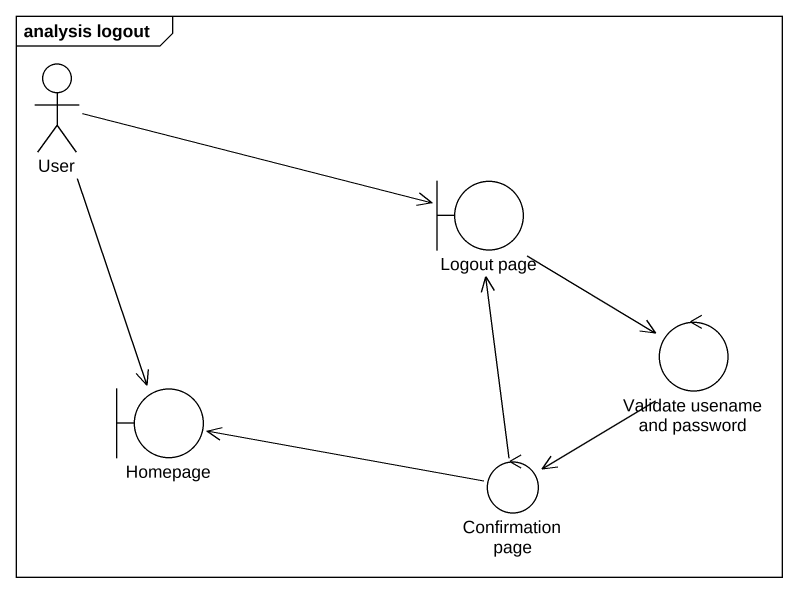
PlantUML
@startuml
mainframe analysis logout
actor User
boundary "Logout page" as Logout_page
control "Validate usename and password" as Validate_usename_and
boundary Homepage
control "Confirmation page" as Confirmation_page
User -right-> Logout_page
User --> Homepage
Logout_page --> Validate_usename_and
Validate_usename_and --> Confirmation_page
Confirmation_page -up-> Logout_page
Confirmation_page -left-> Homepage
@enduml
